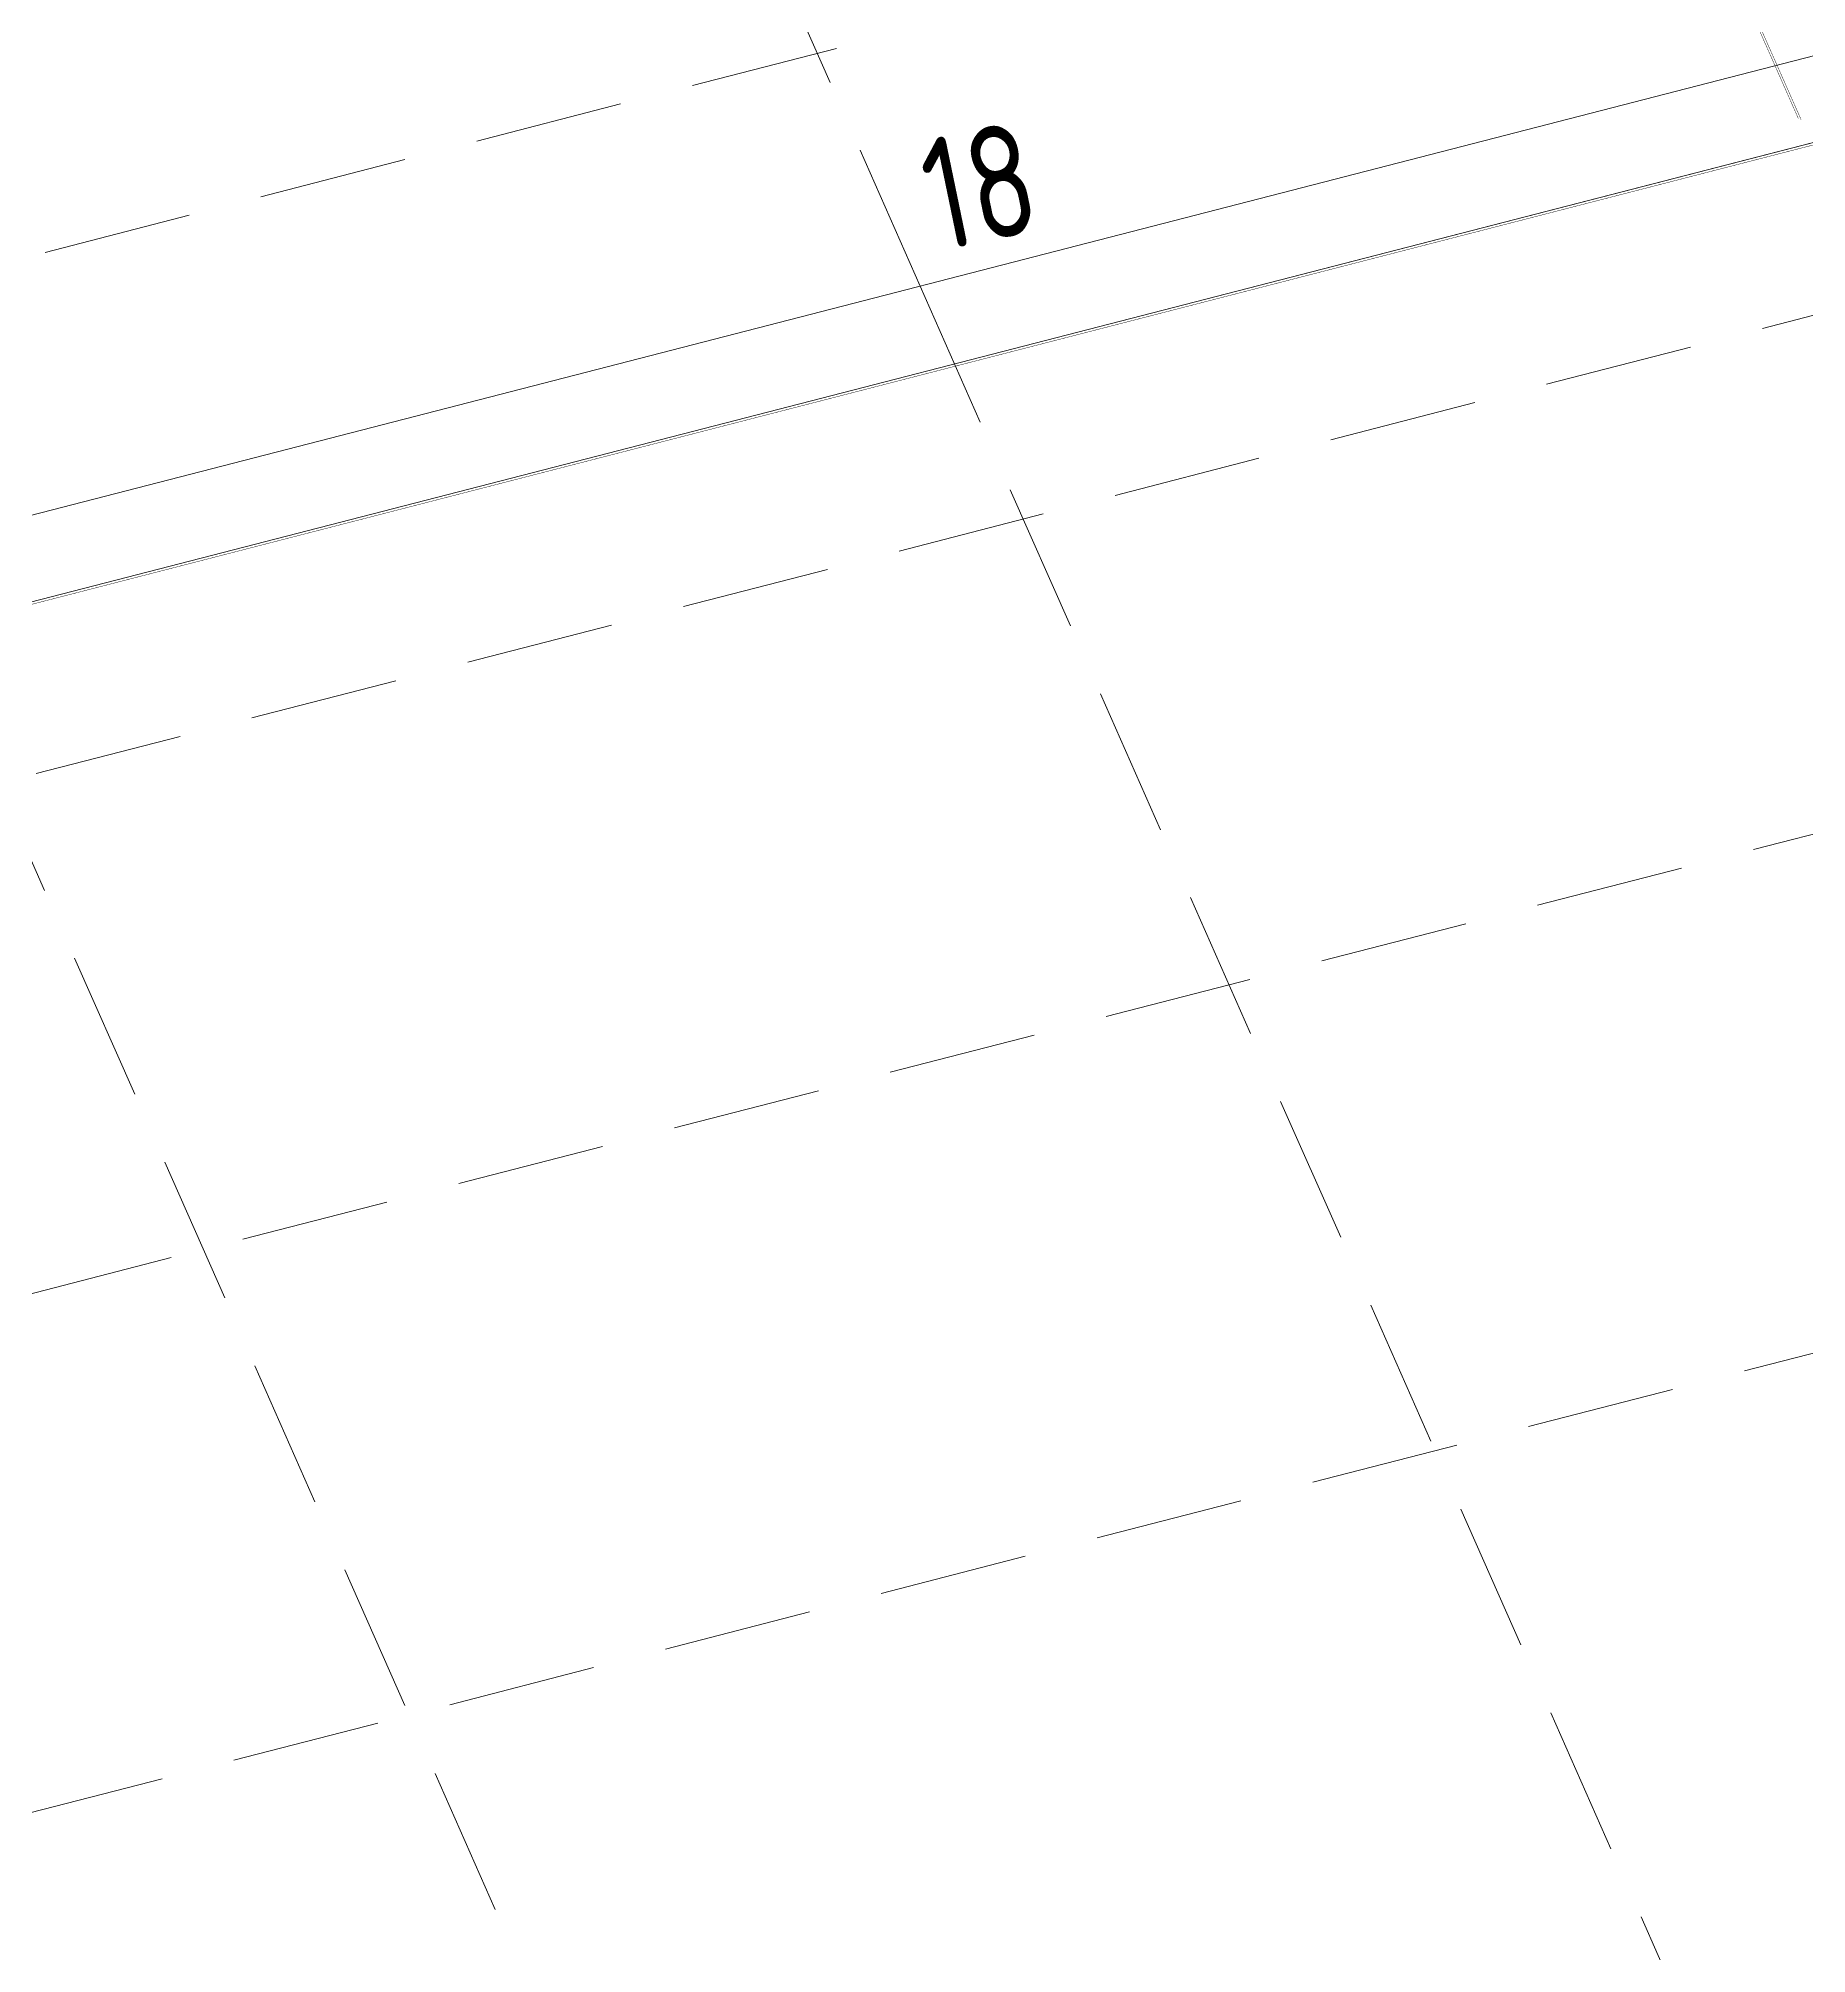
# Model space of a CAD drawing. Header units: millimetres. Extents: x 149544 to 197467, y -3118 to 25363.
# Drawn here: x 192458 to 193214, y 7214 to 8033 of the extents above; entities that cross this region are included whole.
import ezdxf

# ---------------------------------------------------------------- set-up
doc = ezdxf.new("R2010")
doc.units = ezdxf.units.MM
doc.header["$MEASUREMENT"] = 0
for name, pattern in [('K5LT32774', [0]), ('K5LT32778', [0]), ('K5LT32788', [0]), ('K5LT32803', [95.25, 63.5, -31.75])]:
    doc.linetypes.add(name, pattern=pattern)
doc.styles.add('KTEXTSTYLE', font='GOST_AU.SHX', dxfattribs={"width": 0.96, "height": 5})

msp = doc.modelspace()

# ---------------------------------------------------------------- linework, layer by layer
at = {"color": 0, "linetype": 'K5LT32803', "lineweight": 18}
for p, q in [((191999.55, 7822.26), (196050.16, 8866.56)), ((192834.74, 7926.7), (192468.01, 8756.23)), ((192087.93, 7623.27), (196138.17, 8667.47)), ((192176.32, 7424.28), (196226.19, 8468.39)), ((192264.7, 7225.28), (196314.2, 8269.3)), ((192834.74, 7926.7), (193201.48, 7097.17)), ((192396.26, 7813.65), (192763, 6984.12))]:
    msp.add_line(p, q, dxfattribs=at)
at = {"color": 0, "linetype": 'K5LT32778', "lineweight": 18}
msp.add_line((196086.86, 8765.14), (192043.74, 7722.77), dxfattribs=at)
at = {"color": 0, "linetype": 'K5LT32774', "lineweight": 18}
msp.add_line((192058.47, 7689.6), (196108.1, 8733.65), dxfattribs=at)
at = {"color": 0, "linetype": 'K5LT32788', "const_width": 0.18}
for points in [[(193211.29, 7997.86), (192832.82, 8853.94), (192831.64, 8854.45), (193210.11, 7998.37)], [(192058.47, 7689.6), (193360.98, 8025.41), (193360.56, 8024.19), (192058.91, 7688.61)], [(193360.98, 8025.41), (192058.47, 7689.6)], [(192058.91, 7688.61), (193360.56, 8024.19)]]:
    msp.add_lwpolyline(points, dxfattribs=at)

# ---------------------------------------------------------------- texts
at = {"color": 0, "insert": (192832.18, 7988.23), "char_height": 2.5, "attachment_point": 1, "rotation": 11.70084, "style": 'KTEXTSTYLE'}
msp.add_mtext('{\\H19.2x;\\W0.965;\\C6;18}', dxfattribs=at)

doc.saveas('drawing.dxf')
